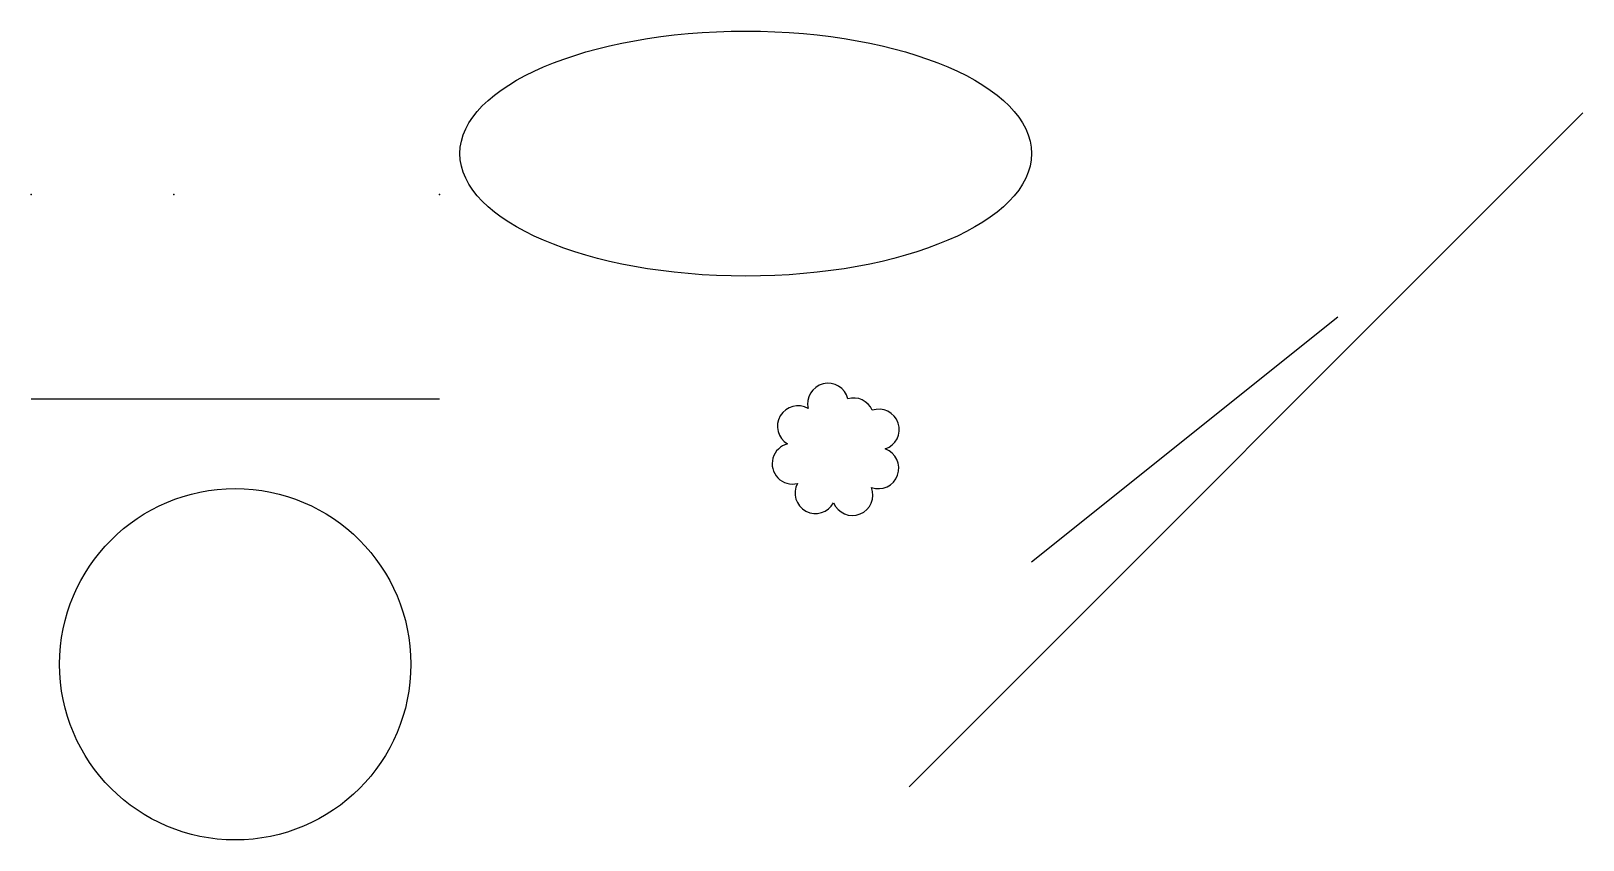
# Model space of a CAD drawing. Header units: millimetres. Extents: x 10 to 86, y -1.6 to 38.
import ezdxf

# ---------------------------------------------------------------- set-up
doc = ezdxf.new("R2010")
doc.units = ezdxf.units.MM
doc.layers.get('0').update_dxf_attribs({"linetype": 'CONTINUOUS', "lineweight": 25, "true_color": 0xffffff})
doc.layers.add('layer 1', color=1, linetype='CONTINUOUS', lineweight=25, true_color=0xff0000)

msp = doc.modelspace()

# ---------------------------------------------------------------- linework, layer by layer
msp.add_line((10, 20), (30, 20))
msp.add_lwpolyline([(74, 24), (59, 12), (59, 12)])
msp.add_circle((20, 7), 8.602)
for centre, start, end in [((49.03, 19.757), 14.03624, 194.03624), ((50.273, 19.038), 23.26841, 105.86009), ((47.554, 18.652), 59.6301, 239.6301), ((51.513, 18.486), 288.70644, 108.70644), ((47.292, 16.819), 104.09463, 284.09463), ((51.494, 16.598), 250.13949, 70.13949), ((48.418, 15.379), 151.90304, 331.90304), ((50.227, 15.283), 202.02628, 22.02628)]:
    msp.add_arc(centre, 1, start, end)
msp.add_ellipse((45, 32), major_axis=(14, 0), ratio=0.428571)
for p in [(10, 30), (17, 30), (30, 30)]:
    msp.add_point(p)
at = {"layer": 'layer 1'}
msp.add_line((86, 34), (53, 1), dxfattribs=at)

doc.saveas('drawing.dxf')
